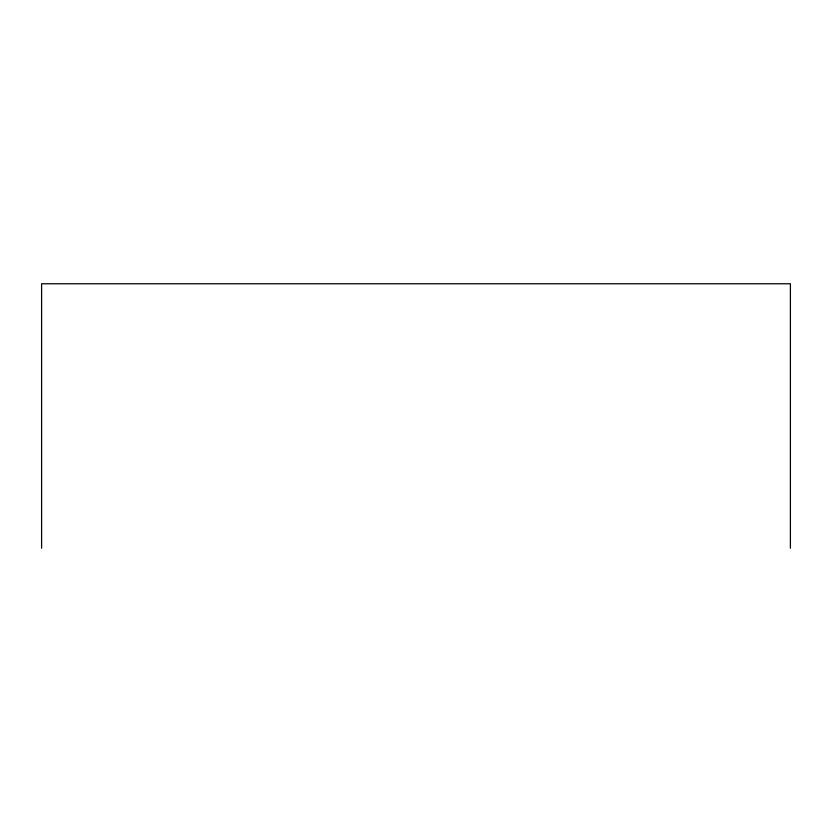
<?xml version="1.0" encoding="UTF-8"?>
<svg xmlns="http://www.w3.org/2000/svg" width="832" height="832" viewBox="0 0 832 832"><rect width="100%" height="100%" fill="white"/><g stroke="black" fill="none" stroke-linecap="round" stroke-linejoin="round"><path stroke-width="1.25" d="M790.4 548.236L790.4 283.764L41.6 283.764L41.6 548.236"/></g></svg>
